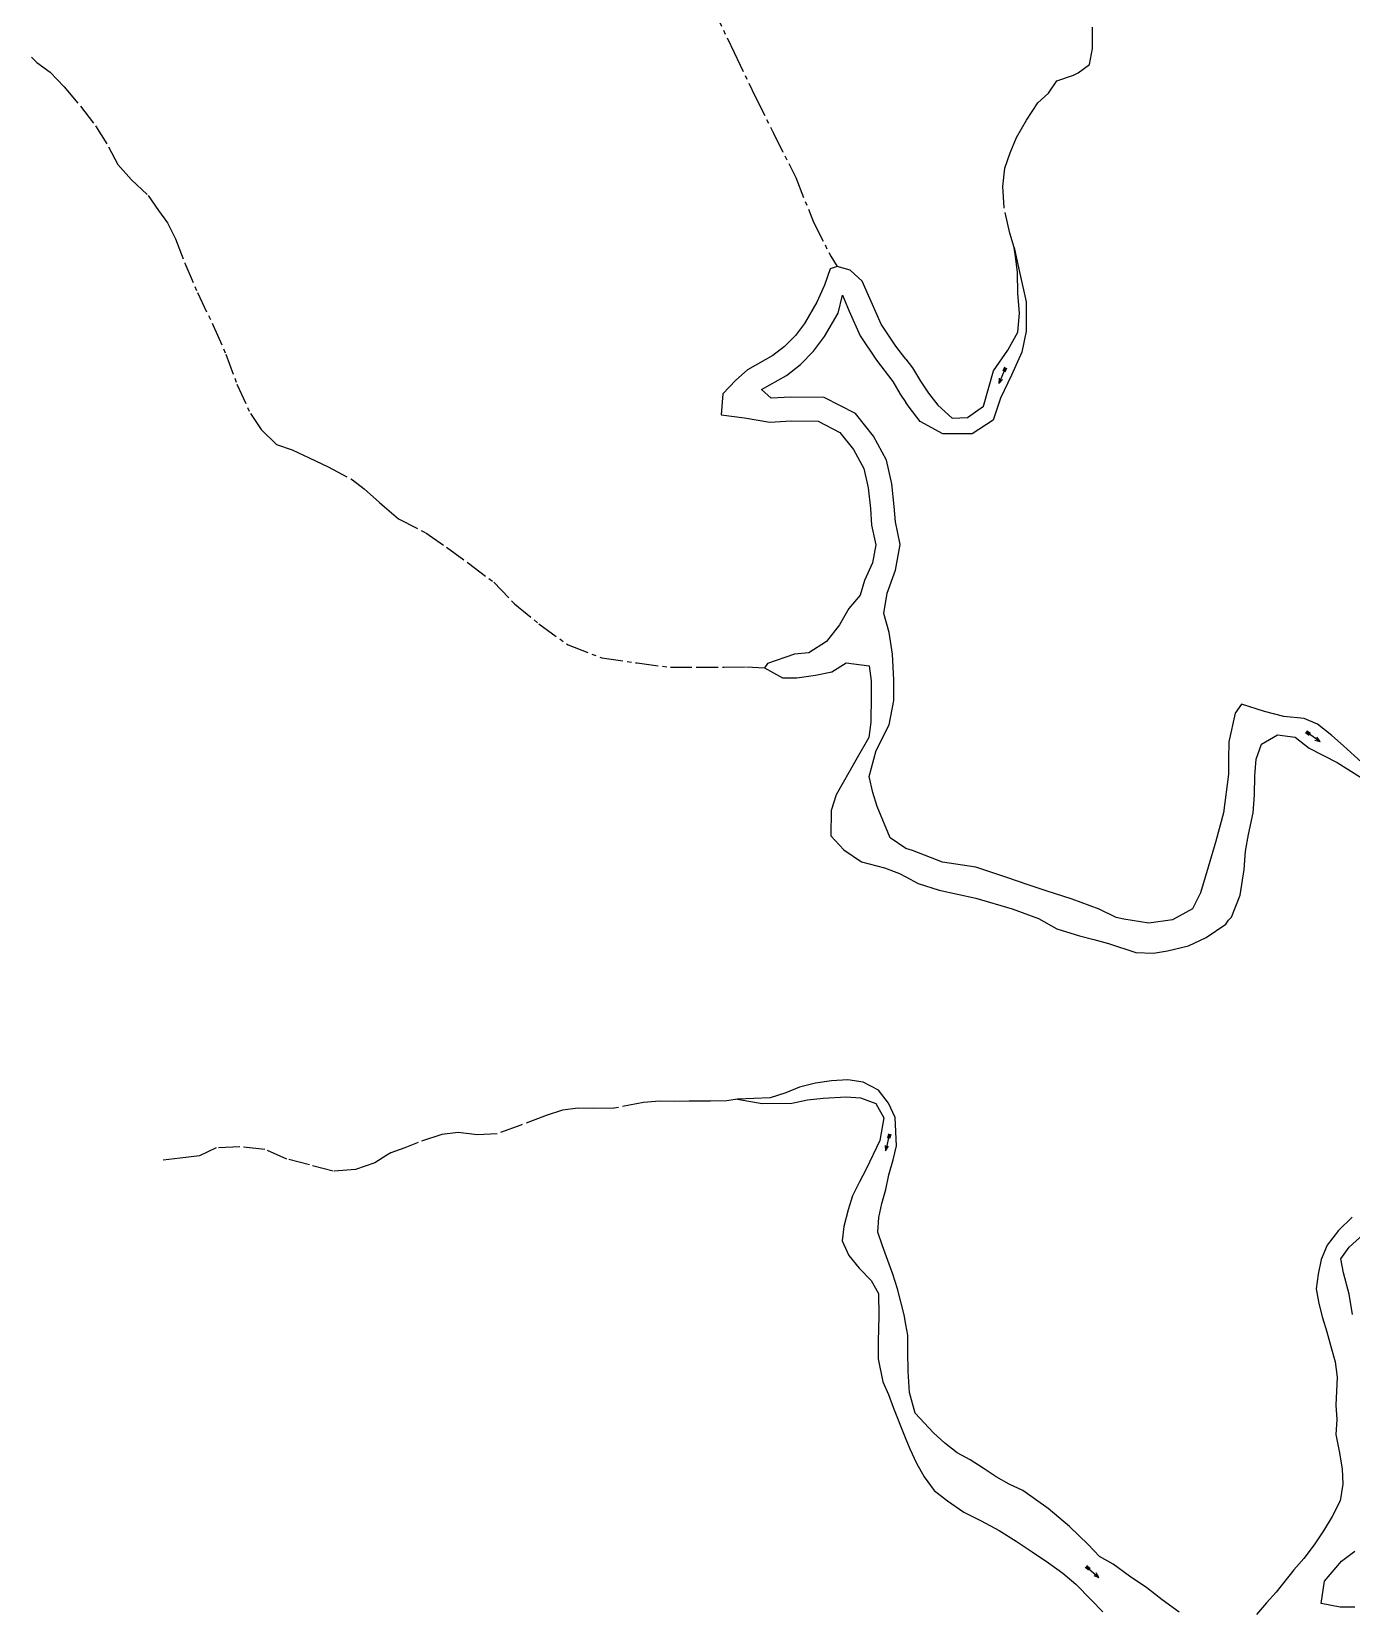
# Model space of a CAD drawing. Extents: x 209066 to 212010, y 4879784 to 4881672.
# Drawn here: x 210127 to 210591, y 4880501 to 4881055 of the extents above; entities that cross this region are included whole.
import ezdxf

# ---------------------------------------------------------------- set-up
doc = ezdxf.new("R2010")
doc.units = 0
doc.header["$LTSCALE"] = 1.5
doc.header["$MEASUREMENT"] = 0
doc.linetypes.add('TRACO_13', pattern=[8, 5, -1, 1, -1])
for name, color, linetype in [('HD-CURSO-INTER', 170, 'CONTINUOUS'), ('HD-CURSO-PERENE', 170, 'CONTINUOUS'), ('HD-TXT-PERENE', 170, 'CONTINUOUS')]:
    doc.layers.add(name, color=color, linetype=linetype)

# ---------------------------------------------------------------- blocks, each defined once
blk = doc.blocks.new('COD035', base_point=(210351.558484, 4880286.721649))
at = {"layer": 'HD-TXT-PERENE'}
for p, q in [((210351.558484, 4880287.127379), (210353.058484, 4880287.127379)), ((210351.558484, 4880286.727379), (210357.558484, 4880286.727379)), ((210351.558484, 4880286.327379), (210353.058484, 4880286.327379))]:
    blk.add_line(p, q, dxfattribs=at)
blk.add_lwpolyline([(210355.758484, 4880286.127379), (210357.558484, 4880286.727379), (210355.758484, 4880287.327379)], dxfattribs=at)

msp = doc.modelspace()

# ---------------------------------------------------------------- linework, layer by layer
at = {"layer": 'HD-CURSO-INTER', "linetype": 'TRACO_13'}
for points in [[(210334.775343, 4881138.772149, 4.819127), (210342.455734, 4881129.272186, 4.794112), (210347.48278, 4881118.428892, 4.644023), (210349.943109, 4881106.572105, 4.644023), (210353.542071, 4881093.178898, 4.644023), (210357.558092, 4881080.588446, 4.644023), (210366.308862, 4881063.925696, 4.243788), (210373.978277, 4881048.026181, 4.043671), (210381.394136, 4881032.523553, 4.018656), (210387.78562, 4881019.681631, 4.018656), (210395.677233, 4881004.058829, 3.843553), (210401.845634, 4880988.394322, 3.568391), (210407.954333, 4880976.398273, 3.568391), (210410.168514, 4880972.784956, 3.568391)], [(210472.347719, 4880979.519973, 3.093112), (210470.827273, 4880984.447167, 3.093112), (210468.843469, 4880993.463208, 3.093112), (210468.347985, 4881000.946226, 3.093112), (210469.161725, 4881007.343752, 3.093112), (210470.933823, 4881012.777172, 3.093112), (210473.206416, 4881018.115618, 3.093112), (210476.721271, 4881024.165, 3.093112), (210480.710226, 4881030.268908, 3.168156), (210484.42449, 4881033.724446, 3.168156), (210487.406375, 4881038.021488, 3.168156), (210493.258138, 4881039.975272, 3.168156), (210494.89994, 4881040.840555, 3.168156), (210498.81814, 4881043.7233, 3.168156), (210499.963202, 4881049.425181, 3.168156), (210499.890445, 4881057.111982, 3.168156)], [(210127.168851, 4881046.326625, 2.943024), (210129.060354, 4881044.423129, 2.943024), (210133.713084, 4881041.098818, 2.943024), (210138.608565, 4881035.879948, 2.943024), (210144.392904, 4881029.122231, 2.943024), (210149.678638, 4881022.25983, 2.943024), (210154.195502, 4881014.81589, 2.943024), (210157.476894, 4881008.582957, 2.943024), (210162.274118, 4881003.188416, 2.943024), (210168.146556, 4880997.679527, 2.918009), (210171.742498, 4880992.522907, 2.892994), (210174.931476, 4880988.136075, 2.892994), (210177.732625, 4880982.497502, 2.892994), (210181.010299, 4880974.018183, 2.892994), (210185.429677, 4880963.678, 2.792936), (210191.009833, 4880952.101125, 2.417715), (210195.426849, 4880942.010514, 2.417715), (210199.298376, 4880931.490292, 2.417715), (210204.067912, 4880921.103593, 2.417715), (210207.867926, 4880915.499686, 2.417715), (210213.262957, 4880910.285671, 2.417715), (210218.726244, 4880908.416884, 2.417715), (210224.698294, 4880905.579623, 2.417715), (210231.411204, 4880902.464661, 2.417715), (210239.884336, 4880897.840012, 2.492759), (210244.035626, 4880894.710504, 2.517774), (210249.42735, 4880889.845889, 2.517774), (210251.127317, 4880888.381884, 2.517774), (210256.076217, 4880884.119909, 2.517774), (210265.714827, 4880879.221686, 2.492759), (210272.956777, 4880874.175375, 2.492759), (210280.678732, 4880868.559661, 2.492759), (210289.635216, 4880861.832769, 2.492759), (210296.825856, 4880854.290015, 2.492759), (210305.435489, 4880847.260239, 2.492759), (210315.647462, 4880839.846684, 2.492759), (210327.505764, 4880835.319463, 2.492759), (210339.9128, 4880833.518153, 2.467745), (210351.642844, 4880831.984819, 2.467745), (210360.935424, 4880831.975284, 2.467745), (210370.526789, 4880832.06849, 2.467745), (210378.395179, 4880832.095033, 2.467745), (210384.718033, 4880831.782085, 2.467745)], [(210375.22368, 4880680.236031, 2.441646), (210371.43568, 4880679.686281, 2.441646), (210365.698239, 4880679.572263, 2.441646), (210358.238807, 4880679.521327, 2.441646), (210353.099532, 4880679.486234, 2.441646), (210347.809987, 4880679.524955, 2.441646), (210342.175061, 4880679.062381, 2.441646), (210331.687155, 4880677.044912, 2.441646), (210324.676786, 4880676.997042, 2.441646), (210319.2625, 4880677.034911, 2.441646), (210313.704169, 4880676.348339, 2.441646), (210307.979957, 4880674.538026, 2.441646), (210299.024964, 4880671.109054, 2.441646), (210290.740453, 4880668.08381, 2.441646), (210283.707275, 4880667.76137, 2.441646), (210277.014615, 4880668.563862, 2.441646), (210271.306596, 4880667.876267, 2.441646), (210263.045476, 4880665.050758, 2.441646), (210258.369661, 4880663.172763, 2.441646), (210253.343407, 4880661.442057, 2.441646), (210251.981032, 4880660.567111, 2.441646), (210247.807448, 4880657.886751, 2.441646), (210241.014171, 4880655.595148, 2.441646), (210233.160436, 4880654.917848, 2.441646), (210224.809928, 4880657.155936, 2.441646), (210216.885286, 4880659.172411, 2.441646), (210209.124385, 4880662.587027, 2.441646), (210200.359684, 4880663.549998, 2.441646), (210192.079499, 4880663.169148, 2.441646), (210186.188239, 4880660.384768, 2.441646), (210179.383873, 4880659.515059, 2.441646), (210173.401621, 4880658.800645, 2.441646)]]:
    msp.add_polyline3d(points, dxfattribs=at)
at = {"layer": 'HD-CURSO-PERENE', "linetype": 'Continuous'}
for points in [[(210434.361905, 4880940.188192, 3.093112), (210436.70273, 4880937.166841, 3.093112), (210439.469925, 4880932.476397, 3.093112), (210442.307328, 4880928.285824, 3.093112), (210445.544372, 4880924.099134, 3.093112), (210450.583339, 4880919.555564, 3.093112), (210456.026784, 4880919.783178, 3.093112), (210461.610346, 4880923.681191, 3.093112), (210463.399626, 4880929.93844, 3.093112), (210465.164165, 4880936.170489, 3.093112), (210470.216287, 4880943.432863, 3.093112), (210473.628869, 4880949.730846, 3.093112), (210474.215449, 4880956.375759, 3.093112), (210473.725162, 4880963.30972, 3.093112), (210473.505138, 4880970.720536, 3.093112), (210472.924174, 4880975.490615, 3.093112), (210472.347719, 4880979.519973, 3.093112), (210473.211625, 4880975.562478, 3.093112), (210474.381246, 4880970.384783, 3.093112), (210476.638351, 4880960.389029, 3.093112), (210476.638351, 4880950.070832, 3.093112), (210475.026133, 4880942.654628, 3.093112), (210471.479253, 4880934.593536, 3.093112), (210467.609929, 4880926.532445, 3.093112), (210465.030379, 4880918.793797, 3.093112), (210457.614175, 4880913.957142, 3.093112), (210447.295978, 4880913.957142, 3.093112), (210439.355618, 4880918.361286, 3.093112), (210435.495518, 4880923.353817, 3.093112), (210434.361438, 4880925.028744, 3.093112)], [(210434.361905, 4880940.188192, 3.093112), (210430.810449, 4880944.772131, 3.093112), (210425.666076, 4880952.534445, 3.093112), (210422.143824, 4880960.46228, 3.093112), (210419.028299, 4880967.645283, 3.093112), (210414.819967, 4880971.523021, 3.093112), (210410.168514, 4880972.784956, 3.093112), (210407.746842, 4880971.928516, 3.093112), (210405.777759, 4880966.193668, 3.093112), (210403.060767, 4880960.301796, 3.093112), (210398.735119, 4880952.821846, 3.093112), (210395.527964, 4880948.572534, 3.093112), (210391.692828, 4880944.691511, 3.093112), (210387.651257, 4880941.507346, 3.093112), (210378.706361, 4880936.453493, 3.093112), (210374.569132, 4880932.819129, 3.093112), (210370.042657, 4880928.082766, 3.093112), (210369.487905, 4880920.714339, 3.093112), (210377.667127, 4880919.57081, 3.093112), (210386.598509, 4880918.135076, 3.093112), (210394.088692, 4880918.532336, 3.093112), (210403.557296, 4880918.399714, 3.093112), (210411.188492, 4880914.455402, 3.093112), (210415.940722, 4880908.536275, 3.093112), (210419.551781, 4880901.782398, 3.093112), (210421.114212, 4880895.058531, 3.093112), (210421.90801, 4880887.728168, 3.093112), (210422.312262, 4880881.966465, 3.093112), (210423.752168, 4880874.991813, 3.093112), (210422.563057, 4880868.665519, 3.093112), (210419.823922, 4880862.473918, 3.093112), (210418.299001, 4880857.317454, 3.093112), (210414.272076, 4880852.585946, 4.018656), (210411.028431, 4880846.913591, 2.44273), (210406.437417, 4880841.078385, 2.44273), (210400.205857, 4880837.024318, 2.44273), (210395.164179, 4880836.575973, 2.44273), (210385.677983, 4880833.28898, 2.44273), (210384.718033, 4880831.782085, 2.44273), (210390.971214, 4880828.273651, 2.44273), (210396.041649, 4880828.322924, 2.44273), (210402.603412, 4880829.160432, 2.44273), (210408.361879, 4880830.414445, 2.44273), (210413.402786, 4880833.583361, 2.44273), (210421.407166, 4880832.438133, 2.44273), (210422.180412, 4880827.279042, 2.44273), (210422.105603, 4880821.986913, 2.44273), (210421.993658, 4880812.700912, 2.44273), (210421.319862, 4880807.353043, 2.44273), (210416.7494, 4880799.346566, 2.44273), (210409.895478, 4880787.149672, 2.44273), (210408.148594, 4880781.691537, 2.44273), (210407.983386, 4880772.754451, 2.44273), (210412.575593, 4880767.907025, 2.44273), (210418.761165, 4880763.624192, 2.492759), (210426.799025, 4880761.580748, 2.492759), (210432.138842, 4880759.561005, 2.492759), (210434.356307, 4880758.36548, 2.492759)], [(210434.356615, 4880768.350559, 2.44273), (210428.873092, 4880772.058911, 2.44273), (210424.198032, 4880783.020595, 2.44273), (210422.726833, 4880788.023146, 2.44273), (210421.449785, 4880793.626611, 2.44273), (210423.861787, 4880802.710329, 2.44273), (210428.422801, 4880811.715092, 2.44273), (210430.089493, 4880820.367256, 2.44273), (210430.095921, 4880827.605557, 2.44273), (210429.611241, 4880836.586247, 2.44273), (210428.489665, 4880844.237897, 2.44273), (210426.578973, 4880850.919406, 2.44273), (210427.799658, 4880857.985286, 2.44273), (210430.644142, 4880866.155528, 3.093112), (210432.319365, 4880875.068032, 3.093112), (210430.657981, 4880883.115486, 3.093112), (210430.281942, 4880888.475067, 3.093112), (210429.416463, 4880896.467382, 3.093112), (210427.48799, 4880904.766494, 3.093112), (210422.984758, 4880913.18903, 3.093112), (210416.628947, 4880921.105493, 3.093112), (210405.656457, 4880926.77681, 3.093112), (210393.924775, 4880926.941129, 3.093112), (210387.048012, 4880926.576404, 3.093112), (210383.599526, 4880929.563583, 3.093112), (210392.347082, 4880934.505939, 3.093112), (210397.304833, 4880938.411919, 3.093112), (210401.900152, 4880943.062221, 3.093112), (210405.754177, 4880948.168602, 3.093112), (210410.53149, 4880956.429574, 3.093112), (210412.024451, 4880962.668892, 3.093112), (210414.447082, 4880957.083393, 3.093112), (210418.270385, 4880948.477956, 3.093112), (210423.975443, 4880939.869627, 3.093112), (210429.732836, 4880932.43844, 3.093112), (210432.363093, 4880927.98011, 3.093112), (210434.361438, 4880925.028744, 3.093112)], [(210594.538459, 4880798.528403, 2.44273), (210588.038275, 4880804.380625, 2.44273), (210583.956957, 4880808.034961, 2.44273), (210578.923895, 4880811.954603, 2.44273), (210574.258235, 4880814.005857, 2.44273), (210567.107343, 4880814.71011, 2.44273), (210560.37162, 4880816.416774, 2.44273), (210552.278607, 4880819.008789, 2.44273), (210550.035654, 4880815.817144, 2.44273), (210547.807707, 4880805.761797, 2.44273), (210547.740694, 4880799.646082, 2.44273), (210547.740109, 4880794.429552, 2.44273), (210545.920368, 4880780.833931, 2.44273), (210543.291836, 4880770.874529, 2.44273), (210540.50588, 4880761.712299, 2.44273), (210537.793202, 4880752.725498, 2.44273), (210534.998207, 4880747.15734, 2.44273), (210528.005006, 4880743.304025, 2.44273), (210519.696298, 4880742.117783, 2.117841), (210510.85902, 4880743.441508, 2.117841), (210508.248534, 4880744.126897, 2.44273), (210502.201551, 4880746.963429, 2.44273), (210492.800967, 4880750.466237, 2.44273), (210483.680569, 4880753.397701, 2.44273), (210477.339762, 4880755.607392, 2.44273), (210469.846918, 4880758.130361, 2.44273), (210458.920817, 4880761.81802, 2.44273), (210447.189118, 4880763.526054, 2.44273), (210436.705271, 4880767.565188, 2.44273), (210434.356615, 4880768.350559, 2.44273)], [(210434.356307, 4880758.36548, 2.492759), (210438.641798, 4880756.054999, 2.492759), (210445.983123, 4880753.705273, 2.492759), (210458.950058, 4880750.811189, 2.492759), (210471.62435, 4880747.165478, 2.492759), (210480.978069, 4880743.681106, 2.117841), (210487.428068, 4880740.051375, 2.366922), (210495.380576, 4880737.660888, 2.366922), (210500.405811, 4880736.323127, 2.366922), (210505.53142, 4880734.91121, 2.366922), (210515.186224, 4880731.783942, 2.366922), (210521.325167, 4880731.60134, 2.366922), (210526.284164, 4880732.35866, 2.366922), (210533.680277, 4880734.130496, 2.366922), (210539.86994, 4880737.041648, 2.366922), (210546.694437, 4880741.72836, 2.366922), (210547.718192, 4880743.145956, 2.366922), (210548.714704, 4880744.245581, 2.492759), (210551.764373, 4880751.937766, 2.492759), (210553.202961, 4880760.937146, 2.492759), (210553.641093, 4880767.430859, 2.492759), (210554.735491, 4880773.207125, 2.492759), (210556.386655, 4880780.860761, 2.492759), (210556.876869, 4880787.130345, 2.492759), (210556.988403, 4880793.82056, 2.492759), (210557.382014, 4880799.739773, 2.492759), (210559.230934, 4880804.974264, 2.492759), (210564.845143, 4880808.273549, 2.492759), (210571.047834, 4880807.460244, 2.492759), (210576.005492, 4880803.589789, 2.492759), (210585.820598, 4880798.518564, 2.492759), (210594.112075, 4880793.432533, 2.492759)], [(210434.351466, 4880601.123781, 2.117841), (210433.696434, 4880604.522508, 2.117841), (210431.455345, 4880613.562907, 2.117841), (210429.793459, 4880618.715554, 2.117841), (210428.008974, 4880623.592949, 2.117841), (210426.173036, 4880628.669567, 2.117841), (210424.488926, 4880633.472807, 2.117841), (210424.822874, 4880638.639083, 2.117841), (210425.906818, 4880643.610905, 2.117841), (210427.265577, 4880648.53471, 2.117841), (210428.398443, 4880653.631601, 2.117841), (210429.903778, 4880658.955556, 2.117841), (210431.063343, 4880663.828107, 2.117841), (210430.561411, 4880673.803415, 2.117841), (210428.251463, 4880678.876796, 2.117841), (210424.698592, 4880683.367913, 2.117841), (210419.312609, 4880686.175075, 2.117841), (210413.966942, 4880687.011711, 2.117841), (210408.25581, 4880686.723245, 2.117841), (210402.598855, 4880685.886318, 2.117841), (210397.021412, 4880684.45121, 2.117841), (210392.122038, 4880682.446955, 2.117841), (210386.646916, 4880680.688236, 2.117841), (210375.22368, 4880680.236031, 2.117841), (210383.817831, 4880678.748012, 2.117841), (210394.295963, 4880678.819561, 2.117841), (210399.725858, 4880679.979246, 2.117841), (210405.259631, 4880680.615758, 2.117841), (210413.364207, 4880681.120142, 2.117841), (210418.406997, 4880680.73048, 2.117841), (210423.836457, 4880678.746861, 2.117841), (210426.570326, 4880673.701321, 2.117841), (210425.235495, 4880665.709219, 2.117841), (210420.398763, 4880655.67251, 2.117841), (210418.088675, 4880651.166305, 2.117841), (210415.582116, 4880646.259609, 2.117841), (210414.048721, 4880641.334611, 2.117841), (210412.522329, 4880635.511575, 2.117841), (210411.988019, 4880630.443719, 2.117841), (210414.298745, 4880625.270555, 2.117841), (210417.875397, 4880620.929282, 2.117841), (210422.151174, 4880616.517942, 2.117841), (210424.73127, 4880611.995235, 2.117841), (210424.792162, 4880604.187291, 2.117841), (210424.638833, 4880595.055702, 2.117841), (210424.635627, 4880589.068439, 2.117841), (210426.246208, 4880580.896874, 2.117841), (210428.201633, 4880576.494636, 2.117841), (210430.010289, 4880571.717194, 2.117841), (210433.649824, 4880562.511716, 2.117841), (210434.350226, 4880560.8356, 2.117841)], [(210591.158141, 4880638.826913, 2.117841), (210586.354426, 4880634.153999, 2.117841), (210582.302846, 4880629.012232, 2.117841), (210580.246712, 4880623.933983, 2.117841), (210579.139572, 4880618.737481, 2.117841), (210578.530612, 4880613.644168, 2.117841), (210579.3698, 4880608.411063, 2.117841), (210580.655716, 4880603.48037, 2.117841), (210582.191111, 4880598.55138, 2.117841), (210583.628466, 4880593.3972, 2.117841), (210585.168141, 4880587.919409, 2.117841), (210585.907926, 4880582.635732, 2.117841), (210585.385825, 4880572.803113, 2.117841), (210585.750029, 4880567.691498, 2.117841), (210585.442001, 4880562.400665, 2.117841), (210586.56009, 4880556.595687, 2.117841), (210587.631786, 4880550.341349, 2.117841), (210587.873001, 4880545.004373, 2.117841), (210586.870516, 4880539.184914, 2.117841), (210584.119341, 4880533.652877, 2.117841), (210581.114991, 4880528.593101, 2.117841), (210577.735643, 4880523.630551, 2.117841), (210574.104871, 4880518.915754, 2.117841), (210570.59378, 4880514.850391, 2.117841), (210564.39274, 4880506.999687, 2.117841), (210560.978718, 4880503.284243, 2.117841), (210557.468016, 4880499.168989, 2.117841)], [(210591.225663, 4880604.575366, 2.117841), (210590.096874, 4880611.752348, 2.117841), (210588.067819, 4880619.197597, 2.117841), (210587.105837, 4880624.180395, 2.117841), (210590.093216, 4880628.217235, 2.117841), (210594.998473, 4880632.666321, 2.117841)], [(210530.366778, 4880499.981803, 2.117841), (210524.420073, 4880504.306893, 2.117841), (210519.023001, 4880508.535949, 2.117841), (210512.903022, 4880512.685228, 2.117841), (210507.107366, 4880516.836721, 2.117841), (210502.320522, 4880519.59808, 2.117841), (210498.421104, 4880523.737575, 2.117841), (210491.834554, 4880530.128883, 2.117841), (210484.35085, 4880536.389331, 2.117841), (210479.835321, 4880539.551692, 2.117841), (210475.419194, 4880542.764626, 2.117841), (210470.611293, 4880545.026904, 2.117841), (210466.075874, 4880547.540512, 2.117841), (210461.486473, 4880550.577634, 2.117841), (210456.897462, 4880553.564866, 2.117841), (210452.362237, 4880556.053528, 2.117841), (210447.995228, 4880559.366584, 2.117841), (210444.024468, 4880563.056549, 2.117841), (210437.658363, 4880569.973246, 2.117841), (210435.587305, 4880577.167028, 2.117841), (210435.157318, 4880584.734796, 2.117841), (210435.021017, 4880591.434464, 2.117841), (210435.074508, 4880597.372176, 2.117841), (210434.351466, 4880601.123781, 2.117841)], [(210434.350226, 4880560.8356, 2.117841), (210435.759994, 4880557.461918, 2.117841), (210438.094891, 4880552.388707, 2.117841), (210440.802061, 4880547.567506, 2.117841), (210444.282227, 4880542.801477, 2.117841), (210449.001426, 4880539.116623, 2.117841), (210454.745824, 4880535.139408, 2.117841), (210460.8321, 4880532.112507, 2.117841), (210467.071177, 4880528.687499, 2.117841), (210473.088252, 4880524.936667, 2.117841), (210478.681211, 4880521.182939, 2.117841), (210484.498897, 4880517.405799, 2.117841), (210489.492717, 4880513.697873, 2.117841), (210494.013304, 4880509.886929, 2.117841), (210499.420298, 4880504.385652, 2.117841), (210503.519884, 4880500.172684, 2.117841)], [(210592.027371, 4880501.774925, 2.117841), (210586.888096, 4880501.739832, 2.117841), (210580.265805, 4880503.116582, 2.117841), (210581.402803, 4880510.882812, 2.117841), (210587.360784, 4880517.90861, 2.117841), (210592.048124, 4880521.508015, 2.117841)]]:
    msp.add_polyline3d(points, dxfattribs=at)

# ---------------------------------------------------------------- block references
at = {"layer": 'HD-TXT-PERENE'}
for p, rotation in [((210469.353411, 4880937.223899), 247), ((210575.015942, 4880809.377617), 324), ((210428.608749, 4880667.932054), 256), ((210497.637972, 4880516.097285), 319)]:
    msp.add_blockref('COD035', p, dxfattribs=dict(at, rotation=rotation))

doc.saveas('drawing.dxf')
